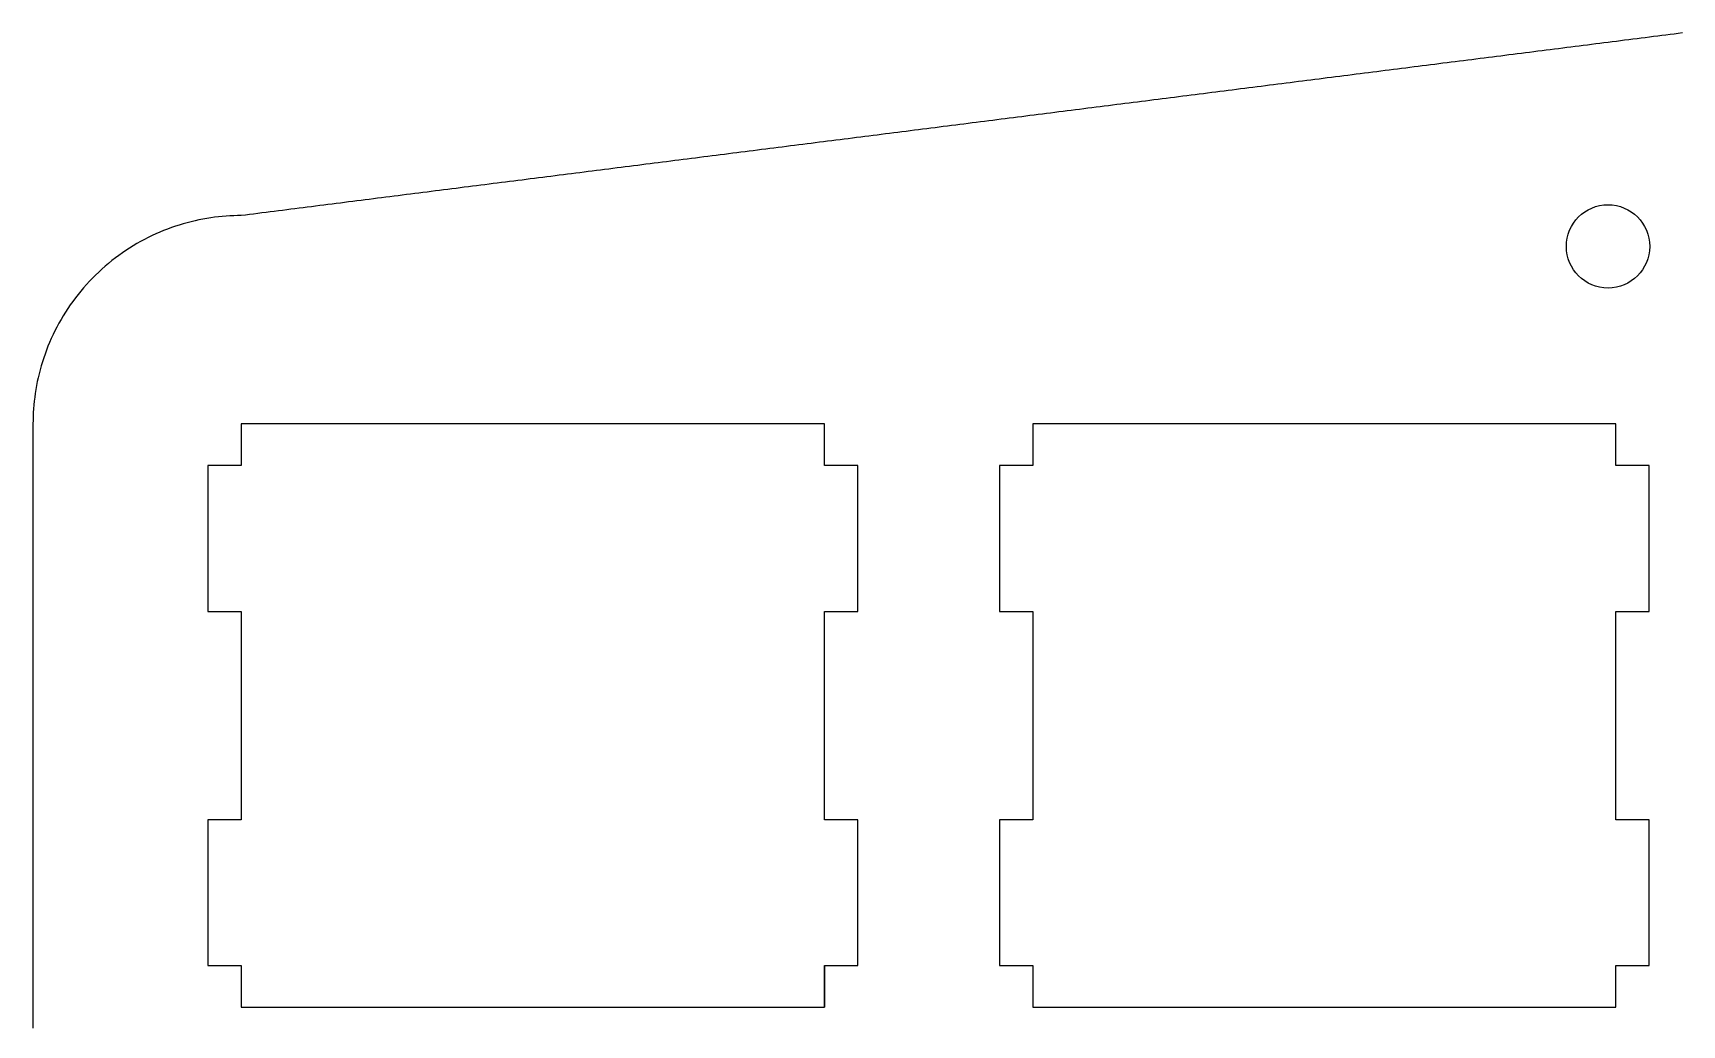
# Model space of a CAD drawing. Extents: x 0 to 145, y 2 to 120.
# Drawn here: x 0 to 39.59, y 93.81 to 117.62 of the extents above; entities that cross this region are included whole.
import ezdxf

# ---------------------------------------------------------------- set-up
doc = ezdxf.new("R2010")
doc.units = 0

# ---------------------------------------------------------------- blocks, each defined once
blk = doc.blocks.new('WIRE003')
at = {"layer": 'Row0', "color": 0}
for points in [[(19, 108.24), (18.9, 108.24), (18.8, 108.24), (18.7, 108.24), (18.6, 108.24), (18.5, 108.24), (18.4, 108.24), (18.3, 108.24), (18.2, 108.24), (18.1, 108.24), (18, 108.24), (17.9, 108.24), (17.8, 108.24), (17.7, 108.24), (17.6, 108.24), (17.5, 108.24), (17.4, 108.24), (17.3, 108.24), (17.2, 108.24), (17.1, 108.24), (17, 108.24), (16.9, 108.24), (16.8, 108.24), (16.7, 108.24), (16.6, 108.24), (16.5, 108.24), (16.4, 108.24), (16.3, 108.24), (16.2, 108.24), (16.1, 108.24), (16, 108.24), (15.9, 108.24), (15.8, 108.24), (15.7, 108.24), (15.6, 108.24), (15.5, 108.24), (15.4, 108.24), (15.3, 108.24), (15.2, 108.24), (15.1, 108.24), (15, 108.24), (14.9, 108.24), (14.8, 108.24), (14.7, 108.24), (14.6, 108.24), (14.5, 108.24), (14.4, 108.24), (14.3, 108.24), (14.2, 108.24), (14.1, 108.24), (14, 108.24), (13.9, 108.24), (13.8, 108.24), (13.7, 108.24), (13.6, 108.24), (13.5, 108.24), (13.4, 108.24), (13.3, 108.24), (13.2, 108.24), (13.1, 108.24), (13, 108.24), (12.9, 108.24), (12.8, 108.24), (12.7, 108.24), (12.6, 108.24), (12.5, 108.24), (12.4, 108.24), (12.3, 108.24), (12.2, 108.24), (12.1, 108.24), (12, 108.24), (11.9, 108.24), (11.8, 108.24), (11.7, 108.24), (11.6, 108.24), (11.5, 108.24), (11.4, 108.24), (11.3, 108.24), (11.2, 108.24), (11.1, 108.24), (11, 108.24), (10.9, 108.24), (10.8, 108.24), (10.7, 108.24), (10.6, 108.24), (10.5, 108.24), (10.4, 108.24), (10.3, 108.24), (10.2, 108.24), (10.1, 108.24), (10, 108.24), (9.9, 108.24), (9.8, 108.24), (9.7, 108.24), (9.6, 108.24), (9.5, 108.24), (9.4, 108.24), (9.3, 108.24), (9.2, 108.24), (9.1, 108.24), (9, 108.24), (8.9, 108.24), (8.8, 108.24), (8.7, 108.24), (8.6, 108.24), (8.5, 108.24), (8.4, 108.24), (8.3, 108.24), (8.2, 108.24), (8.1, 108.24), (8, 108.24), (7.9, 108.24), (7.8, 108.24), (7.7, 108.24), (7.6, 108.24), (7.5, 108.24), (7.4, 108.24), (7.3, 108.24), (7.2, 108.24), (7.1, 108.24), (7, 108.24), (6.9, 108.24), (6.8, 108.24), (6.7, 108.24), (6.6, 108.24), (6.5, 108.24), (6.4, 108.24), (6.3, 108.24), (6.2, 108.24), (6.1, 108.24), (6, 108.24), (5.9, 108.24), (5.8, 108.24), (5.7, 108.24), (5.6, 108.24), (5.5, 108.24), (5.4, 108.24), (5.3, 108.24), (5.2, 108.24), (5.1, 108.24), (5, 108.24)], [(5, 108.24), (5, 108.14), (5, 108.04), (5, 107.94), (5, 107.84), (5, 107.74), (5, 107.64), (5, 107.54), (5, 107.44), (5, 107.34), (5, 107.24)], [(19, 107.24), (19, 107.34), (19, 107.44), (19, 107.54), (19, 107.64), (19, 107.74), (19, 107.84), (19, 107.94), (19, 108.04), (19, 108.14), (19, 108.24)], [(5, 107.24), (4.9, 107.24), (4.8, 107.24), (4.7, 107.24), (4.6, 107.24), (4.5, 107.24), (4.4, 107.24), (4.3, 107.24), (4.2, 107.24)], [(4.2, 107.24), (4.2, 107.14), (4.2, 107.04), (4.2, 106.94), (4.2, 106.84), (4.2, 106.74), (4.2, 106.64), (4.2, 106.54), (4.2, 106.44), (4.2, 106.34), (4.2, 106.24), (4.2, 106.14), (4.2, 106.04), (4.2, 105.94), (4.2, 105.84), (4.2, 105.74), (4.2, 105.64), (4.2, 105.54), (4.2, 105.44), (4.2, 105.34), (4.2, 105.24), (4.2, 105.14), (4.2, 105.04), (4.2, 104.94), (4.2, 104.84), (4.2, 104.74), (4.2, 104.64), (4.2, 104.54), (4.2, 104.44), (4.2, 104.34), (4.2, 104.24), (4.2, 104.14), (4.2, 104.04), (4.2, 103.94), (4.2, 103.84), (4.2, 103.74)], [(19.8, 107.24), (19.711, 107.24), (19.622, 107.24), (19.533, 107.24), (19.444, 107.24), (19.356, 107.24), (19.267, 107.24), (19.178, 107.24), (19.089, 107.24), (19, 107.24)], [(19.8, 103.74), (19.8, 103.84), (19.8, 103.94), (19.8, 104.04), (19.8, 104.14), (19.8, 104.24), (19.8, 104.34), (19.8, 104.44), (19.8, 104.54), (19.8, 104.64), (19.8, 104.74), (19.8, 104.84), (19.8, 104.94), (19.8, 105.04), (19.8, 105.14), (19.8, 105.24), (19.8, 105.34), (19.8, 105.44), (19.8, 105.54), (19.8, 105.64), (19.8, 105.74), (19.8, 105.84), (19.8, 105.94), (19.8, 106.04), (19.8, 106.14), (19.8, 106.24), (19.8, 106.34), (19.8, 106.44), (19.8, 106.54), (19.8, 106.64), (19.8, 106.74), (19.8, 106.84), (19.8, 106.94), (19.8, 107.04), (19.8, 107.14), (19.8, 107.24)], [(4.2, 103.74), (4.3, 103.74), (4.4, 103.74), (4.5, 103.74), (4.6, 103.74), (4.7, 103.74), (4.8, 103.74), (4.9, 103.74), (5, 103.74)], [(5, 103.74), (5, 103.64), (5, 103.54), (5, 103.44), (5, 103.34), (5, 103.24), (5, 103.14), (5, 103.04), (5, 102.94), (5, 102.84), (5, 102.74), (5, 102.64), (5, 102.54), (5, 102.44), (5, 102.34), (5, 102.24), (5, 102.14), (5, 102.04), (5, 101.94), (5, 101.84), (5, 101.74), (5, 101.64), (5, 101.54), (5, 101.44), (5, 101.34), (5, 101.24), (5, 101.14), (5, 101.04), (5, 100.94), (5, 100.84), (5, 100.74), (5, 100.64), (5, 100.54), (5, 100.44), (5, 100.34), (5, 100.24), (5, 100.14), (5, 100.04), (5, 99.94), (5, 99.84), (5, 99.74), (5, 99.64), (5, 99.54), (5, 99.44), (5, 99.34), (5, 99.24), (5, 99.14), (5, 99.04), (5, 98.94), (5, 98.84), (5, 98.74)], [(19, 98.74), (19, 98.84), (19, 98.94), (19, 99.04), (19, 99.14), (19, 99.24), (19, 99.34), (19, 99.44), (19, 99.54), (19, 99.64), (19, 99.74), (19, 99.84), (19, 99.94), (19, 100.04), (19, 100.14), (19, 100.24), (19, 100.34), (19, 100.44), (19, 100.54), (19, 100.64), (19, 100.74), (19, 100.84), (19, 100.94), (19, 101.04), (19, 101.14), (19, 101.24), (19, 101.34), (19, 101.44), (19, 101.54), (19, 101.64), (19, 101.74), (19, 101.84), (19, 101.94), (19, 102.04), (19, 102.14), (19, 102.24), (19, 102.34), (19, 102.44), (19, 102.54), (19, 102.64), (19, 102.74), (19, 102.84), (19, 102.94), (19, 103.04), (19, 103.14), (19, 103.24), (19, 103.34), (19, 103.44), (19, 103.54), (19, 103.64), (19, 103.74)], [(19, 103.74), (19.089, 103.74), (19.178, 103.74), (19.267, 103.74), (19.356, 103.74), (19.444, 103.74), (19.533, 103.74), (19.622, 103.74), (19.711, 103.74), (19.8, 103.74)], [(5, 98.74), (4.9, 98.74), (4.8, 98.74), (4.7, 98.74), (4.6, 98.74), (4.5, 98.74), (4.4, 98.74), (4.3, 98.74), (4.2, 98.74)], [(4.2, 98.74), (4.2, 98.64), (4.2, 98.54), (4.2, 98.44), (4.2, 98.34), (4.2, 98.24), (4.2, 98.14), (4.2, 98.04), (4.2, 97.94), (4.2, 97.84), (4.2, 97.74), (4.2, 97.64), (4.2, 97.54), (4.2, 97.44), (4.2, 97.34), (4.2, 97.24), (4.2, 97.14), (4.2, 97.04), (4.2, 96.94), (4.2, 96.84), (4.2, 96.74), (4.2, 96.64), (4.2, 96.54), (4.2, 96.44), (4.2, 96.34), (4.2, 96.24), (4.2, 96.14), (4.2, 96.04), (4.2, 95.94), (4.2, 95.84), (4.2, 95.74), (4.2, 95.64), (4.2, 95.54), (4.2, 95.44), (4.2, 95.34), (4.2, 95.24)], [(19.8, 98.74), (19.711, 98.74), (19.622, 98.74), (19.533, 98.74), (19.444, 98.74), (19.356, 98.74), (19.267, 98.74), (19.178, 98.74), (19.089, 98.74), (19, 98.74)], [(19.8, 95.24), (19.8, 95.34), (19.8, 95.44), (19.8, 95.54), (19.8, 95.64), (19.8, 95.74), (19.8, 95.84), (19.8, 95.94), (19.8, 96.04), (19.8, 96.14), (19.8, 96.24), (19.8, 96.34), (19.8, 96.44), (19.8, 96.54), (19.8, 96.64), (19.8, 96.74), (19.8, 96.84), (19.8, 96.94), (19.8, 97.04), (19.8, 97.14), (19.8, 97.24), (19.8, 97.34), (19.8, 97.44), (19.8, 97.54), (19.8, 97.64), (19.8, 97.74), (19.8, 97.84), (19.8, 97.94), (19.8, 98.04), (19.8, 98.14), (19.8, 98.24), (19.8, 98.34), (19.8, 98.44), (19.8, 98.54), (19.8, 98.64), (19.8, 98.74)], [(4.2, 95.24), (4.3, 95.24), (4.4, 95.24), (4.5, 95.24), (4.6, 95.24), (4.7, 95.24), (4.8, 95.24), (4.9, 95.24), (5, 95.24)], [(5, 95.24), (5, 95.14), (5, 95.04), (5, 94.94), (5, 94.84), (5, 94.74), (5, 94.64), (5, 94.54), (5, 94.44), (5, 94.34), (5, 94.24)], [(19, 95.24), (19, 95.14), (19, 95.04), (19, 94.94), (19, 94.84), (19, 94.74), (19, 94.64), (19, 94.54), (19, 94.44), (19, 94.34), (19, 94.24)], [(19, 94.24), (19, 94.34), (19, 94.44), (19, 94.54), (19, 94.64), (19, 94.74), (19, 94.84), (19, 94.94), (19, 95.04), (19, 95.14), (19, 95.24)], [(19, 95.24), (19.089, 95.24), (19.178, 95.24), (19.267, 95.24), (19.356, 95.24), (19.444, 95.24), (19.533, 95.24), (19.622, 95.24), (19.711, 95.24), (19.8, 95.24)], [(5, 94.24), (5.1, 94.24), (5.2, 94.24), (5.3, 94.24), (5.4, 94.24), (5.5, 94.24), (5.6, 94.24), (5.7, 94.24), (5.8, 94.24), (5.9, 94.24), (6, 94.24), (6.1, 94.24), (6.2, 94.24), (6.3, 94.24), (6.4, 94.24), (6.5, 94.24), (6.6, 94.24), (6.7, 94.24), (6.8, 94.24), (6.9, 94.24), (7, 94.24), (7.1, 94.24), (7.2, 94.24), (7.3, 94.24), (7.4, 94.24), (7.5, 94.24), (7.6, 94.24), (7.7, 94.24), (7.8, 94.24), (7.9, 94.24), (8, 94.24), (8.1, 94.24), (8.2, 94.24), (8.3, 94.24), (8.4, 94.24), (8.5, 94.24), (8.6, 94.24), (8.7, 94.24), (8.8, 94.24), (8.9, 94.24), (9, 94.24), (9.1, 94.24), (9.2, 94.24), (9.3, 94.24), (9.4, 94.24), (9.5, 94.24), (9.6, 94.24), (9.7, 94.24), (9.8, 94.24), (9.9, 94.24), (10, 94.24), (10.1, 94.24), (10.2, 94.24), (10.3, 94.24), (10.4, 94.24), (10.5, 94.24), (10.6, 94.24), (10.7, 94.24), (10.8, 94.24), (10.9, 94.24), (11, 94.24), (11.1, 94.24), (11.2, 94.24), (11.3, 94.24), (11.4, 94.24), (11.5, 94.24), (11.6, 94.24), (11.7, 94.24), (11.8, 94.24), (11.9, 94.24), (12, 94.24), (12.1, 94.24), (12.2, 94.24), (12.3, 94.24), (12.4, 94.24), (12.5, 94.24), (12.6, 94.24), (12.7, 94.24), (12.8, 94.24), (12.9, 94.24), (13, 94.24), (13.1, 94.24), (13.2, 94.24), (13.3, 94.24), (13.4, 94.24), (13.5, 94.24), (13.6, 94.24), (13.7, 94.24), (13.8, 94.24), (13.9, 94.24), (14, 94.24), (14.1, 94.24), (14.2, 94.24), (14.3, 94.24), (14.4, 94.24), (14.5, 94.24), (14.6, 94.24), (14.7, 94.24), (14.8, 94.24), (14.9, 94.24), (15, 94.24), (15.1, 94.24), (15.2, 94.24), (15.3, 94.24), (15.4, 94.24), (15.5, 94.24), (15.6, 94.24), (15.7, 94.24), (15.8, 94.24), (15.9, 94.24), (16, 94.24), (16.1, 94.24), (16.2, 94.24), (16.3, 94.24), (16.4, 94.24), (16.5, 94.24), (16.6, 94.24), (16.7, 94.24), (16.8, 94.24), (16.9, 94.24), (17, 94.24), (17.1, 94.24), (17.2, 94.24), (17.3, 94.24), (17.4, 94.24), (17.5, 94.24), (17.6, 94.24), (17.7, 94.24), (17.8, 94.24), (17.9, 94.24), (18, 94.24), (18.1, 94.24), (18.2, 94.24), (18.3, 94.24), (18.4, 94.24), (18.5, 94.24), (18.6, 94.24), (18.7, 94.24), (18.8, 94.24), (18.9, 94.24), (19, 94.24)]]:
    blk.add_lwpolyline(points, dxfattribs=at)
blk = doc.blocks.new('WIRE004')
at = {"layer": 'Row0', "color": 0}
for points in [[(38, 108.24), (37.9, 108.24), (37.8, 108.24), (37.7, 108.24), (37.6, 108.24), (37.5, 108.24), (37.4, 108.24), (37.3, 108.24), (37.2, 108.24), (37.1, 108.24), (37, 108.24), (36.9, 108.24), (36.8, 108.24), (36.7, 108.24), (36.6, 108.24), (36.5, 108.24), (36.4, 108.24), (36.3, 108.24), (36.2, 108.24), (36.1, 108.24), (36, 108.24), (35.9, 108.24), (35.8, 108.24), (35.7, 108.24), (35.6, 108.24), (35.5, 108.24), (35.4, 108.24), (35.3, 108.24), (35.2, 108.24), (35.1, 108.24), (35, 108.24), (34.9, 108.24), (34.8, 108.24), (34.7, 108.24), (34.6, 108.24), (34.5, 108.24), (34.4, 108.24), (34.3, 108.24), (34.2, 108.24), (34.1, 108.24), (34, 108.24), (33.9, 108.24), (33.8, 108.24), (33.7, 108.24), (33.6, 108.24), (33.5, 108.24), (33.4, 108.24), (33.3, 108.24), (33.2, 108.24), (33.1, 108.24), (33, 108.24), (32.9, 108.24), (32.8, 108.24), (32.7, 108.24), (32.6, 108.24), (32.5, 108.24), (32.4, 108.24), (32.3, 108.24), (32.2, 108.24), (32.1, 108.24), (32, 108.24), (31.9, 108.24), (31.8, 108.24), (31.7, 108.24), (31.6, 108.24), (31.5, 108.24), (31.4, 108.24), (31.3, 108.24), (31.2, 108.24), (31.1, 108.24), (31, 108.24), (30.9, 108.24), (30.8, 108.24), (30.7, 108.24), (30.6, 108.24), (30.5, 108.24), (30.4, 108.24), (30.3, 108.24), (30.2, 108.24), (30.1, 108.24), (30, 108.24), (29.9, 108.24), (29.8, 108.24), (29.7, 108.24), (29.6, 108.24), (29.5, 108.24), (29.4, 108.24), (29.3, 108.24), (29.2, 108.24), (29.1, 108.24), (29, 108.24), (28.9, 108.24), (28.8, 108.24), (28.7, 108.24), (28.6, 108.24), (28.5, 108.24), (28.4, 108.24), (28.3, 108.24), (28.2, 108.24), (28.1, 108.24), (28, 108.24), (27.9, 108.24), (27.8, 108.24), (27.7, 108.24), (27.6, 108.24), (27.5, 108.24), (27.4, 108.24), (27.3, 108.24), (27.2, 108.24), (27.1, 108.24), (27, 108.24), (26.9, 108.24), (26.8, 108.24), (26.7, 108.24), (26.6, 108.24), (26.5, 108.24), (26.4, 108.24), (26.3, 108.24), (26.2, 108.24), (26.1, 108.24), (26, 108.24), (25.9, 108.24), (25.8, 108.24), (25.7, 108.24), (25.6, 108.24), (25.5, 108.24), (25.4, 108.24), (25.3, 108.24), (25.2, 108.24), (25.1, 108.24), (25, 108.24), (24.9, 108.24), (24.8, 108.24), (24.7, 108.24), (24.6, 108.24), (24.5, 108.24), (24.4, 108.24), (24.3, 108.24), (24.2, 108.24), (24.1, 108.24), (24, 108.24)], [(24, 108.24), (24, 108.14), (24, 108.04), (24, 107.94), (24, 107.84), (24, 107.74), (24, 107.64), (24, 107.54), (24, 107.44), (24, 107.34), (24, 107.24)], [(38, 107.24), (38, 107.34), (38, 107.44), (38, 107.54), (38, 107.64), (38, 107.74), (38, 107.84), (38, 107.94), (38, 108.04), (38, 108.14), (38, 108.24)], [(24, 107.24), (23.911, 107.24), (23.822, 107.24), (23.733, 107.24), (23.644, 107.24), (23.556, 107.24), (23.467, 107.24), (23.378, 107.24), (23.289, 107.24), (23.2, 107.24)], [(23.2, 107.24), (23.2, 107.14), (23.2, 107.04), (23.2, 106.94), (23.2, 106.84), (23.2, 106.74), (23.2, 106.64), (23.2, 106.54), (23.2, 106.44), (23.2, 106.34), (23.2, 106.24), (23.2, 106.14), (23.2, 106.04), (23.2, 105.94), (23.2, 105.84), (23.2, 105.74), (23.2, 105.64), (23.2, 105.54), (23.2, 105.44), (23.2, 105.34), (23.2, 105.24), (23.2, 105.14), (23.2, 105.04), (23.2, 104.94), (23.2, 104.84), (23.2, 104.74), (23.2, 104.64), (23.2, 104.54), (23.2, 104.44), (23.2, 104.34), (23.2, 104.24), (23.2, 104.14), (23.2, 104.04), (23.2, 103.94), (23.2, 103.84), (23.2, 103.74)], [(38.8, 107.24), (38.7, 107.24), (38.6, 107.24), (38.5, 107.24), (38.4, 107.24), (38.3, 107.24), (38.2, 107.24), (38.1, 107.24), (38, 107.24)], [(38.8, 103.74), (38.8, 103.84), (38.8, 103.94), (38.8, 104.04), (38.8, 104.14), (38.8, 104.24), (38.8, 104.34), (38.8, 104.44), (38.8, 104.54), (38.8, 104.64), (38.8, 104.74), (38.8, 104.84), (38.8, 104.94), (38.8, 105.04), (38.8, 105.14), (38.8, 105.24), (38.8, 105.34), (38.8, 105.44), (38.8, 105.54), (38.8, 105.64), (38.8, 105.74), (38.8, 105.84), (38.8, 105.94), (38.8, 106.04), (38.8, 106.14), (38.8, 106.24), (38.8, 106.34), (38.8, 106.44), (38.8, 106.54), (38.8, 106.64), (38.8, 106.74), (38.8, 106.84), (38.8, 106.94), (38.8, 107.04), (38.8, 107.14), (38.8, 107.24)], [(23.2, 103.74), (23.289, 103.74), (23.378, 103.74), (23.467, 103.74), (23.556, 103.74), (23.644, 103.74), (23.733, 103.74), (23.822, 103.74), (23.911, 103.74), (24, 103.74)], [(24, 103.74), (24, 103.64), (24, 103.54), (24, 103.44), (24, 103.34), (24, 103.24), (24, 103.14), (24, 103.04), (24, 102.94), (24, 102.84), (24, 102.74), (24, 102.64), (24, 102.54), (24, 102.44), (24, 102.34), (24, 102.24), (24, 102.14), (24, 102.04), (24, 101.94), (24, 101.84), (24, 101.74), (24, 101.64), (24, 101.54), (24, 101.44), (24, 101.34), (24, 101.24), (24, 101.14), (24, 101.04), (24, 100.94), (24, 100.84), (24, 100.74), (24, 100.64), (24, 100.54), (24, 100.44), (24, 100.34), (24, 100.24), (24, 100.14), (24, 100.04), (24, 99.94), (24, 99.84), (24, 99.74), (24, 99.64), (24, 99.54), (24, 99.44), (24, 99.34), (24, 99.24), (24, 99.14), (24, 99.04), (24, 98.94), (24, 98.84), (24, 98.74)], [(38, 98.74), (38, 98.84), (38, 98.94), (38, 99.04), (38, 99.14), (38, 99.24), (38, 99.34), (38, 99.44), (38, 99.54), (38, 99.64), (38, 99.74), (38, 99.84), (38, 99.94), (38, 100.04), (38, 100.14), (38, 100.24), (38, 100.34), (38, 100.44), (38, 100.54), (38, 100.64), (38, 100.74), (38, 100.84), (38, 100.94), (38, 101.04), (38, 101.14), (38, 101.24), (38, 101.34), (38, 101.44), (38, 101.54), (38, 101.64), (38, 101.74), (38, 101.84), (38, 101.94), (38, 102.04), (38, 102.14), (38, 102.24), (38, 102.34), (38, 102.44), (38, 102.54), (38, 102.64), (38, 102.74), (38, 102.84), (38, 102.94), (38, 103.04), (38, 103.14), (38, 103.24), (38, 103.34), (38, 103.44), (38, 103.54), (38, 103.64), (38, 103.74)], [(38, 103.74), (38.1, 103.74), (38.2, 103.74), (38.3, 103.74), (38.4, 103.74), (38.5, 103.74), (38.6, 103.74), (38.7, 103.74), (38.8, 103.74)], [(24, 98.74), (23.911, 98.74), (23.822, 98.74), (23.733, 98.74), (23.644, 98.74), (23.556, 98.74), (23.467, 98.74), (23.378, 98.74), (23.289, 98.74), (23.2, 98.74)], [(23.2, 98.74), (23.2, 98.64), (23.2, 98.54), (23.2, 98.44), (23.2, 98.34), (23.2, 98.24), (23.2, 98.14), (23.2, 98.04), (23.2, 97.94), (23.2, 97.84), (23.2, 97.74), (23.2, 97.64), (23.2, 97.54), (23.2, 97.44), (23.2, 97.34), (23.2, 97.24), (23.2, 97.14), (23.2, 97.04), (23.2, 96.94), (23.2, 96.84), (23.2, 96.74), (23.2, 96.64), (23.2, 96.54), (23.2, 96.44), (23.2, 96.34), (23.2, 96.24), (23.2, 96.14), (23.2, 96.04), (23.2, 95.94), (23.2, 95.84), (23.2, 95.74), (23.2, 95.64), (23.2, 95.54), (23.2, 95.44), (23.2, 95.34), (23.2, 95.24)], [(38.8, 98.74), (38.7, 98.74), (38.6, 98.74), (38.5, 98.74), (38.4, 98.74), (38.3, 98.74), (38.2, 98.74), (38.1, 98.74), (38, 98.74)], [(38.8, 95.24), (38.8, 95.34), (38.8, 95.44), (38.8, 95.54), (38.8, 95.64), (38.8, 95.74), (38.8, 95.84), (38.8, 95.94), (38.8, 96.04), (38.8, 96.14), (38.8, 96.24), (38.8, 96.34), (38.8, 96.44), (38.8, 96.54), (38.8, 96.64), (38.8, 96.74), (38.8, 96.84), (38.8, 96.94), (38.8, 97.04), (38.8, 97.14), (38.8, 97.24), (38.8, 97.34), (38.8, 97.44), (38.8, 97.54), (38.8, 97.64), (38.8, 97.74), (38.8, 97.84), (38.8, 97.94), (38.8, 98.04), (38.8, 98.14), (38.8, 98.24), (38.8, 98.34), (38.8, 98.44), (38.8, 98.54), (38.8, 98.64), (38.8, 98.74)], [(23.2, 95.24), (23.289, 95.24), (23.378, 95.24), (23.467, 95.24), (23.556, 95.24), (23.644, 95.24), (23.733, 95.24), (23.822, 95.24), (23.911, 95.24), (24, 95.24)], [(24, 95.24), (24, 95.14), (24, 95.04), (24, 94.94), (24, 94.84), (24, 94.74), (24, 94.64), (24, 94.54), (24, 94.44), (24, 94.34), (24, 94.24)], [(38, 94.24), (38, 94.34), (38, 94.44), (38, 94.54), (38, 94.64), (38, 94.74), (38, 94.84), (38, 94.94), (38, 95.04), (38, 95.14), (38, 95.24)], [(38, 95.24), (38.1, 95.24), (38.2, 95.24), (38.3, 95.24), (38.4, 95.24), (38.5, 95.24), (38.6, 95.24), (38.7, 95.24), (38.8, 95.24)], [(24, 94.24), (24.1, 94.24), (24.2, 94.24), (24.3, 94.24), (24.4, 94.24), (24.5, 94.24), (24.6, 94.24), (24.7, 94.24), (24.8, 94.24), (24.9, 94.24), (25, 94.24), (25.1, 94.24), (25.2, 94.24), (25.3, 94.24), (25.4, 94.24), (25.5, 94.24), (25.6, 94.24), (25.7, 94.24), (25.8, 94.24), (25.9, 94.24), (26, 94.24), (26.1, 94.24), (26.2, 94.24), (26.3, 94.24), (26.4, 94.24), (26.5, 94.24), (26.6, 94.24), (26.7, 94.24), (26.8, 94.24), (26.9, 94.24), (27, 94.24), (27.1, 94.24), (27.2, 94.24), (27.3, 94.24), (27.4, 94.24), (27.5, 94.24), (27.6, 94.24), (27.7, 94.24), (27.8, 94.24), (27.9, 94.24), (28, 94.24), (28.1, 94.24), (28.2, 94.24), (28.3, 94.24), (28.4, 94.24), (28.5, 94.24), (28.6, 94.24), (28.7, 94.24), (28.8, 94.24), (28.9, 94.24), (29, 94.24), (29.1, 94.24), (29.2, 94.24), (29.3, 94.24), (29.4, 94.24), (29.5, 94.24), (29.6, 94.24), (29.7, 94.24), (29.8, 94.24), (29.9, 94.24), (30, 94.24), (30.1, 94.24), (30.2, 94.24), (30.3, 94.24), (30.4, 94.24), (30.5, 94.24), (30.6, 94.24), (30.7, 94.24), (30.8, 94.24), (30.9, 94.24), (31, 94.24), (31.1, 94.24), (31.2, 94.24), (31.3, 94.24), (31.4, 94.24), (31.5, 94.24), (31.6, 94.24), (31.7, 94.24), (31.8, 94.24), (31.9, 94.24), (32, 94.24), (32.1, 94.24), (32.2, 94.24), (32.3, 94.24), (32.4, 94.24), (32.5, 94.24), (32.6, 94.24), (32.7, 94.24), (32.8, 94.24), (32.9, 94.24), (33, 94.24), (33.1, 94.24), (33.2, 94.24), (33.3, 94.24), (33.4, 94.24), (33.5, 94.24), (33.6, 94.24), (33.7, 94.24), (33.8, 94.24), (33.9, 94.24), (34, 94.24), (34.1, 94.24), (34.2, 94.24), (34.3, 94.24), (34.4, 94.24), (34.5, 94.24), (34.6, 94.24), (34.7, 94.24), (34.8, 94.24), (34.9, 94.24), (35, 94.24), (35.1, 94.24), (35.2, 94.24), (35.3, 94.24), (35.4, 94.24), (35.5, 94.24), (35.6, 94.24), (35.7, 94.24), (35.8, 94.24), (35.9, 94.24), (36, 94.24), (36.1, 94.24), (36.2, 94.24), (36.3, 94.24), (36.4, 94.24), (36.5, 94.24), (36.6, 94.24), (36.7, 94.24), (36.8, 94.24), (36.9, 94.24), (37, 94.24), (37.1, 94.24), (37.2, 94.24), (37.3, 94.24), (37.4, 94.24), (37.5, 94.24), (37.6, 94.24), (37.7, 94.24), (37.8, 94.24), (37.9, 94.24), (38, 94.24)]]:
    blk.add_lwpolyline(points, dxfattribs=at)
blk = doc.blocks.new('CIRCLE024')
at = {"layer": 'ScrewHolesTop', "color": 0}
blk.add_circle((37.81, 112.5), 1, dxfattribs=at)
blk = doc.blocks.new('BLOCK_LINE004001')
at = {"layer": 'StraigtLineTop', "color": 0}
blk.add_lwpolyline([(39.596, 117.622), (39.497, 117.609), (39.398, 117.597), (39.299, 117.584), (39.2, 117.572), (39.101, 117.559), (39.002, 117.546), (38.903, 117.534), (38.803, 117.521), (38.704, 117.509), (38.605, 117.496), (38.506, 117.484), (38.407, 117.471), (38.308, 117.459), (38.209, 117.446), (38.11, 117.433), (38.01, 117.421), (37.911, 117.408), (37.812, 117.396), (37.713, 117.383), (37.614, 117.371), (37.515, 117.358), (37.416, 117.346), (37.316, 117.333), (37.217, 117.32), (37.118, 117.308), (37.019, 117.295), (36.92, 117.283), (36.821, 117.27), (36.722, 117.258), (36.623, 117.245), (36.523, 117.233), (36.424, 117.22), (36.325, 117.207), (36.226, 117.195), (36.127, 117.182), (36.028, 117.17), (35.929, 117.157), (35.83, 117.145), (35.73, 117.132), (35.631, 117.12), (35.532, 117.107), (35.433, 117.094), (35.334, 117.082), (35.235, 117.069), (35.136, 117.057), (35.036, 117.044), (34.937, 117.032), (34.838, 117.019), (34.739, 117.007), (34.64, 116.994), (34.541, 116.981), (34.442, 116.969), (34.343, 116.956), (34.243, 116.944), (34.144, 116.931), (34.045, 116.919), (33.946, 116.906), (33.847, 116.894), (33.748, 116.881), (33.649, 116.868), (33.55, 116.856), (33.45, 116.843), (33.351, 116.831), (33.252, 116.818), (33.153, 116.806), (33.054, 116.793), (32.955, 116.781), (32.856, 116.768), (32.756, 116.755), (32.657, 116.743), (32.558, 116.73), (32.459, 116.718), (32.36, 116.705), (32.261, 116.693), (32.162, 116.68), (32.063, 116.668), (31.963, 116.655), (31.864, 116.642), (31.765, 116.63), (31.666, 116.617), (31.567, 116.605), (31.468, 116.592), (31.369, 116.58), (31.27, 116.567), (31.17, 116.555), (31.071, 116.542), (30.972, 116.529), (30.873, 116.517), (30.774, 116.504), (30.675, 116.492), (30.576, 116.479), (30.476, 116.467), (30.377, 116.454), (30.278, 116.442), (30.179, 116.429), (30.08, 116.416), (29.981, 116.404), (29.882, 116.391), (29.783, 116.379), (29.683, 116.366), (29.584, 116.354), (29.485, 116.341), (29.386, 116.329), (29.287, 116.316), (29.188, 116.303), (29.089, 116.291), (28.99, 116.278), (28.89, 116.266), (28.791, 116.253), (28.692, 116.241), (28.593, 116.228), (28.494, 116.215), (28.395, 116.203), (28.296, 116.19), (28.196, 116.178), (28.097, 116.165), (27.998, 116.153), (27.899, 116.14), (27.8, 116.128), (27.701, 116.115), (27.602, 116.102), (27.503, 116.09), (27.403, 116.077), (27.304, 116.065), (27.205, 116.052), (27.106, 116.04), (27.007, 116.027), (26.908, 116.015), (26.809, 116.002), (26.71, 115.989), (26.61, 115.977), (26.511, 115.964), (26.412, 115.952), (26.313, 115.939), (26.214, 115.927), (26.115, 115.914), (26.016, 115.902), (25.916, 115.889), (25.817, 115.876), (25.718, 115.864), (25.619, 115.851), (25.52, 115.839), (25.421, 115.826), (25.322, 115.814), (25.223, 115.801), (25.123, 115.789), (25.024, 115.776), (24.925, 115.763), (24.826, 115.751), (24.727, 115.738), (24.628, 115.726), (24.529, 115.713), (24.43, 115.701), (24.33, 115.688), (24.231, 115.676), (24.132, 115.663), (24.033, 115.65), (23.934, 115.638), (23.835, 115.625), (23.736, 115.613), (23.637, 115.6), (23.537, 115.588), (23.438, 115.575), (23.339, 115.563), (23.24, 115.55), (23.141, 115.537), (23.042, 115.525), (22.943, 115.512), (22.843, 115.5), (22.744, 115.487), (22.645, 115.475), (22.546, 115.462), (22.447, 115.45), (22.348, 115.437), (22.249, 115.424), (22.15, 115.412), (22.05, 115.399), (21.951, 115.387), (21.852, 115.374), (21.753, 115.362), (21.654, 115.349), (21.555, 115.337), (21.456, 115.324), (21.357, 115.311), (21.257, 115.299), (21.158, 115.286), (21.059, 115.274), (20.96, 115.261), (20.861, 115.249), (20.762, 115.236), (20.663, 115.224), (20.563, 115.211), (20.464, 115.198), (20.365, 115.186), (20.266, 115.173), (20.167, 115.161), (20.068, 115.148), (19.969, 115.136), (19.87, 115.123), (19.77, 115.111), (19.671, 115.098), (19.572, 115.085), (19.473, 115.073), (19.374, 115.06), (19.275, 115.048), (19.176, 115.035), (19.077, 115.023), (18.977, 115.01), (18.878, 114.998), (18.779, 114.985), (18.68, 114.972), (18.581, 114.96), (18.482, 114.947), (18.383, 114.935), (18.283, 114.922), (18.184, 114.91), (18.085, 114.897), (17.986, 114.885), (17.887, 114.872), (17.788, 114.859), (17.689, 114.847), (17.59, 114.834), (17.49, 114.822), (17.391, 114.809), (17.292, 114.797), (17.193, 114.784), (17.094, 114.771), (16.995, 114.759), (16.896, 114.746), (16.797, 114.734), (16.697, 114.721), (16.598, 114.709), (16.499, 114.696), (16.4, 114.684), (16.301, 114.671), (16.202, 114.658), (16.103, 114.646), (16.003, 114.633), (15.904, 114.621), (15.805, 114.608), (15.706, 114.596), (15.607, 114.583), (15.508, 114.571), (15.409, 114.558), (15.31, 114.545), (15.21, 114.533), (15.111, 114.52), (15.012, 114.508), (14.913, 114.495), (14.814, 114.483), (14.715, 114.47), (14.616, 114.458), (14.517, 114.445), (14.417, 114.432), (14.318, 114.42), (14.219, 114.407), (14.12, 114.395), (14.021, 114.382), (13.922, 114.37), (13.823, 114.357), (13.723, 114.345), (13.624, 114.332), (13.525, 114.319), (13.426, 114.307), (13.327, 114.294), (13.228, 114.282), (13.129, 114.269), (13.03, 114.257), (12.93, 114.244), (12.831, 114.232), (12.732, 114.219), (12.633, 114.206), (12.534, 114.194), (12.435, 114.181), (12.336, 114.169), (12.237, 114.156), (12.137, 114.144), (12.038, 114.131), (11.939, 114.119), (11.84, 114.106), (11.741, 114.093), (11.642, 114.081), (11.543, 114.068), (11.443, 114.056), (11.344, 114.043), (11.245, 114.031), (11.146, 114.018), (11.047, 114.006), (10.948, 113.993), (10.849, 113.98), (10.75, 113.968), (10.65, 113.955), (10.551, 113.943), (10.452, 113.93), (10.353, 113.918), (10.254, 113.905), (10.155, 113.893), (10.056, 113.88), (9.957, 113.867), (9.857, 113.855), (9.758, 113.842), (9.659, 113.83), (9.56, 113.817), (9.461, 113.805), (9.362, 113.792), (9.263, 113.78), (9.163, 113.767), (9.064, 113.754), (8.965, 113.742), (8.866, 113.729), (8.767, 113.717), (8.668, 113.704), (8.569, 113.692), (8.47, 113.679), (8.37, 113.667), (8.271, 113.654), (8.172, 113.641), (8.073, 113.629), (7.974, 113.616), (7.875, 113.604), (7.776, 113.591), (7.677, 113.579), (7.577, 113.566), (7.478, 113.554), (7.379, 113.541), (7.28, 113.528), (7.181, 113.516), (7.082, 113.503), (6.983, 113.491), (6.883, 113.478), (6.784, 113.466), (6.685, 113.453), (6.586, 113.441), (6.487, 113.428), (6.388, 113.415), (6.289, 113.403), (6.19, 113.39), (6.09, 113.378), (5.991, 113.365), (5.892, 113.353), (5.793, 113.34), (5.694, 113.327), (5.595, 113.315), (5.496, 113.302), (5.397, 113.29), (5.297, 113.277), (5.198, 113.265), (5.099, 113.252), (5, 113.24)], dxfattribs=at)
blk = doc.blocks.new('BLOCK_LINE029')
at = {"layer": 'StraigtLineTop', "color": 0}
blk.add_lwpolyline([(0, 108.239601), (0, 108.139601), (0, 108.039601), (0, 107.939601), (0, 107.839601), (0, 107.739601), (0, 107.639601), (0, 107.539601), (0, 107.439601), (0, 107.339601), (0, 107.239601), (0, 107.139601), (0, 107.039601), (0, 106.939601), (0, 106.839601), (0, 106.739601), (0, 106.639601), (0, 106.539601), (0, 106.439601), (0, 106.339601), (0, 106.239601), (0, 106.139601), (0, 106.039601), (0, 105.939601), (0, 105.839601), (0, 105.739601), (0, 105.639601), (0, 105.539601), (0, 105.439601), (0, 105.339601), (0, 105.239601), (0, 105.139601), (0, 105.039601), (0, 104.939601), (0, 104.839601), (0, 104.739601), (0, 104.639601), (0, 104.539601), (0, 104.439601), (0, 104.339601), (0, 104.239601), (0, 104.139601), (0, 104.039601), (0, 103.939601), (0, 103.839601), (0, 103.739601), (0, 103.639601), (0, 103.539601), (0, 103.439601), (0, 103.339601), (0, 103.239601), (0, 103.139601), (0, 103.039601), (0, 102.939601), (0, 102.839601), (0, 102.739601), (0, 102.639601), (0, 102.539601), (0, 102.439601), (0, 102.339601), (0, 102.239601), (0, 102.139601), (0, 102.039601), (0, 101.939601), (0, 101.839601), (0, 101.739601), (0, 101.639601), (0, 101.539601), (0, 101.439601), (0, 101.339601), (0, 101.239601), (0, 101.139601), (0, 101.039601), (0, 100.939601), (0, 100.839601), (0, 100.739601), (0, 100.639601), (0, 100.539601), (0, 100.439601), (0, 100.339601), (0, 100.239601), (0, 100.139601), (0, 100.039601), (0, 99.939601), (0, 99.839601), (0, 99.739601), (0, 99.639601), (0, 99.539601), (0, 99.439601), (0, 99.339601), (0, 99.239601), (0, 99.139601), (0, 99.039601), (0, 98.939601), (0, 98.839601), (0, 98.739601), (0, 98.639601), (0, 98.539601), (0, 98.439601), (0, 98.339601), (0, 98.239601), (0, 98.139601), (0, 98.039601), (0, 97.939601), (0, 97.839601), (0, 97.739601), (0, 97.639601), (0, 97.539601), (0, 97.439601), (0, 97.339601), (0, 97.239601), (0, 97.139601), (0, 97.039601), (0, 96.939601), (0, 96.839601), (0, 96.739601), (0, 96.639601), (0, 96.539601), (0, 96.439601), (0, 96.339601), (0, 96.239601), (0, 96.139601), (0, 96.039601), (0, 95.939601), (0, 95.839601), (0, 95.739601), (0, 95.639601), (0, 95.539601), (0, 95.439601), (0, 95.339601), (0, 95.239601), (0, 95.139601), (0, 95.039601), (0, 94.939601), (0, 94.839601), (0, 94.739601), (0, 94.639601), (0, 94.539601), (0, 94.439601), (0, 94.339601), (0, 94.239601), (0, 94.139601), (0, 94.039601), (0, 93.939601), (0, 93.839601), (0, 93.739601)], dxfattribs=at)
blk = doc.blocks.new('BLOCK_ARC001002')
at = {"layer": 'CurvedLineTop', "color": 0}
blk.add_lwpolyline([(5, 113.24), (4.91, 113.239), (4.82, 113.236), (4.729, 113.232), (4.637, 113.226), (4.545, 113.219), (4.452, 113.21), (4.359, 113.198), (4.266, 113.185), (4.172, 113.171), (4.078, 113.154), (3.984, 113.135), (3.89, 113.115), (3.795, 113.092), (3.701, 113.068), (3.606, 113.041), (3.512, 113.013), (3.418, 112.983), (3.324, 112.95), (3.23, 112.916), (3.136, 112.879), (3.043, 112.841), (2.95, 112.8), (2.858, 112.758), (2.766, 112.713), (2.675, 112.666), (2.585, 112.618), (2.495, 112.567), (2.406, 112.514), (2.318, 112.46), (2.231, 112.403), (2.146, 112.345), (2.061, 112.284), (1.977, 112.222), (1.894, 112.158), (1.813, 112.092), (1.733, 112.025), (1.655, 111.956), (1.577, 111.885), (1.502, 111.812), (1.428, 111.738), (1.355, 111.662), (1.284, 111.585), (1.215, 111.506), (1.147, 111.426), (1.081, 111.345), (1.017, 111.263), (0.955, 111.179), (0.895, 111.094), (0.836, 111.008), (0.78, 110.921), (0.725, 110.833), (0.673, 110.744), (0.622, 110.655), (0.573, 110.564), (0.527, 110.473), (0.482, 110.382), (0.439, 110.289), (0.399, 110.197), (0.36, 110.103), (0.324, 110.01), (0.289, 109.916), (0.257, 109.822), (0.227, 109.728), (0.198, 109.633), (0.172, 109.539), (0.147, 109.444), (0.125, 109.35), (0.104, 109.255), (0.086, 109.161), (0.069, 109.067), (0.054, 108.974), (0.041, 108.88), (0.03, 108.787), (0.021, 108.695), (0.013, 108.603), (0.007, 108.511), (0.003, 108.42), (0.001, 108.329), (0, 108.24)], dxfattribs=at)

msp = doc.modelspace()

# ---------------------------------------------------------------- block references
at = {"layer": 'CurvedLineTop', "color": 0}
msp.add_blockref('BLOCK_ARC001002', (0, 0), dxfattribs=at)
at = {"layer": 'Row0', "color": 0}
for name in ['WIRE003', 'WIRE004']:
    msp.add_blockref(name, (0, 0), dxfattribs=at)
at = {"layer": 'ScrewHolesTop', "color": 0}
msp.add_blockref('CIRCLE024', (0, 0), dxfattribs=at)
at = {"layer": 'StraigtLineTop', "color": 0}
for name in ['BLOCK_LINE004001', 'BLOCK_LINE029']:
    msp.add_blockref(name, (0, 0), dxfattribs=at)

doc.saveas('drawing.dxf')
